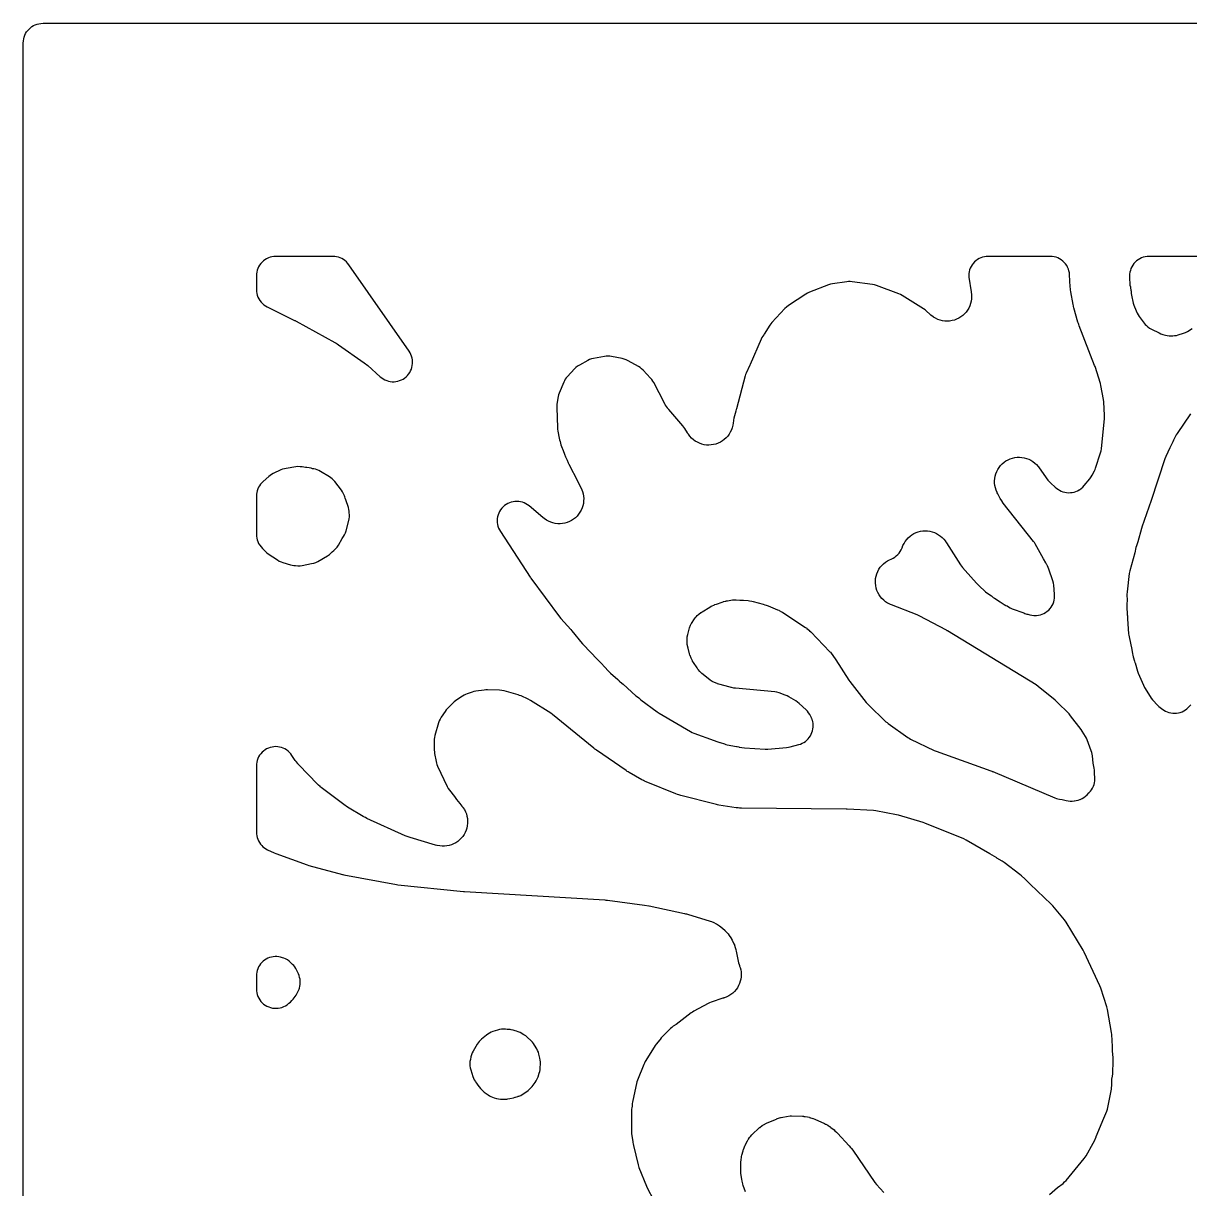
# Model space of a CAD drawing. Header units: millimetres. Extents: x 0 to 300, y 0 to 300.
# Drawn here: x -0.1 to 150, y 149.8 to 299.8 of the extents above; entities that cross this region are included whole.
import ezdxf

# ---------------------------------------------------------------- set-up
doc = ezdxf.new("R2010")
doc.units = ezdxf.units.MM
doc.layers.add('CUT', color=7, linetype='CONTINUOUS')

msp = doc.modelspace()

# ---------------------------------------------------------------- linework, layer by layer
at = {"layer": 'CUT'}
for points in [[(-0.15, 2.4114), (-0.15, 297.2861), (-0.135, 297.5922), (-0.099, 297.8346), (-0.0395, 298.0723), (0.0431, 298.303), (0.1479, 298.5245), (0.2738, 298.7347), (0.4198, 298.9315), (0.5844, 299.1131), (0.7659, 299.2776), (0.9627, 299.4236), (1.1729, 299.5496), (1.3944, 299.6544), (1.6252, 299.7369), (1.8629, 299.7965), (2.1053, 299.8324), (2.4114, 299.8475), (297.5886, 299.8475)], [(152.2189, 269.8475), (144.9435, 269.8475), (144.8446, 269.8475), (144.799, 269.8475), (144.7685, 269.8475), (144.7637, 269.8475), (144.5725, 269.838), (144.5272, 269.8358), (144.5266, 269.8357), (144.5163, 269.8352), (144.2714, 269.7985), (144.0313, 269.7378), (143.7984, 269.6536), (143.5749, 269.5467), (143.3632, 269.4183), (143.1651, 269.2696), (142.9828, 269.102), (142.8179, 268.9172), (142.6722, 268.7169), (142.5469, 268.5033), (142.4434, 268.2782), (142.3627, 268.0441), (142.3056, 267.8031), (142.2726, 267.5577), (142.264, 267.3101), (142.2651, 267.2347), (142.2605, 267.04), (142.2658, 266.8064), (142.2723, 266.751), (142.2752, 266.5616), (142.287, 266.3531), (142.3162, 266.1463), (142.3611, 265.949), (142.3766, 265.7813), (142.4176, 265.5052), (142.4577, 265.3542), (142.4578, 265.3492), (142.4729, 265.0917), (142.5146, 264.837), (142.7345, 263.8233), (142.8015, 263.5764), (142.8933, 263.3377), (143.239, 262.5601), (143.3563, 262.3293), (143.4969, 262.1119), (144.0008, 261.4143), (144.1289, 261.2516), (144.2701, 261.1), (144.4234, 260.9606), (144.6188, 260.7971), (144.8417, 260.6309), (145.0817, 260.4904), (146.0566, 259.9903), (146.2962, 259.8828), (146.5458, 259.8012), (146.8862, 259.7092), (147.1196, 259.658), (147.3568, 259.6293), (147.5957, 259.6234), (147.8147, 259.6285), (148.0563, 259.6458), (148.2952, 259.6864), (148.5291, 259.75), (149.2063, 259.9699), (149.4652, 260.0702), (149.7114, 260.1986), (150.3335, 260.5682)], [(150.1218, 249.5647), (148.3751, 247.0515), (148.2742, 246.8941), (148.1853, 246.7295), (147.9652, 246.2827), (147.9131, 246.1842), (147.8181, 245.984), (147.5271, 245.3934), (147.4447, 245.1976), (146.9214, 244.0954), (146.803, 243.7984), (145.058, 238.4491), (143.8433, 235.0068), (143.8321, 234.9743), (143.8301, 234.9684), (143.7877, 234.8296), (143.3175, 233.1134), (143.1457, 232.5869), (143.088, 232.3804), (142.9221, 231.6704), (142.2986, 229.3949), (142.2565, 229.2155), (142.2277, 229.0335), (141.9413, 226.6571), (141.9237, 226.3097), (141.9379, 225.5738), (141.9035, 225.1346), (141.9018, 224.7678), (141.9736, 223.7241), (141.9768, 223.5611), (142.0002, 223.2646), (142.0102, 223.1928), (142.143, 221.2617), (142.1628, 221.0762), (142.1963, 220.8928), (142.5575, 219.2613), (142.6345, 218.7084), (142.6694, 218.5141), (142.7195, 218.3231), (142.9015, 217.7271), (142.9367, 217.5966), (142.9632, 217.525), (143.2878, 216.4617), (143.381, 216.2069), (144.0409, 214.6672), (144.1959, 214.3642), (144.9049, 213.1846), (145.045, 212.976), (145.2053, 212.7825), (145.8798, 212.0471), (146.0264, 211.9), (146.1847, 211.7657), (146.3536, 211.6449), (146.6625, 211.4428), (146.8747, 211.3185), (147.098, 211.2156), (147.3304, 211.1351), (147.5696, 211.0779), (147.8132, 211.0444), (148.059, 211.0351), (148.3044, 211.0499), (148.5472, 211.0888), (148.7851, 211.1513), (149.0156, 211.2369), (149.2366, 211.3448), (149.446, 211.4738), (149.6416, 211.6228), (149.8217, 211.7903), (150.1535, 212.1308)], [(131.9427, 149.119), (132.9898, 149.9814), (133.6933, 150.5302), (133.8986, 150.7092), (134.0832, 150.9094), (136.4251, 153.7447), (136.5503, 153.9098), (136.6614, 154.0847), (137.5917, 155.6925), (137.7388, 155.9908), (137.9525, 156.5086), (137.9764, 156.5571), (138.9426, 158.9065), (138.945, 158.9136), (139.3232, 159.83), (139.4073, 160.0671), (139.4672, 160.3115), (139.9223, 162.6774), (139.9531, 162.8841), (139.9666, 163.0927), (139.9859, 163.9414), (140.0532, 164.3332), (140.0868, 164.6468), (140.1619, 166.366), (140.1512, 166.7307), (140.0679, 167.542), (140.0769, 167.9407), (140.0718, 168.168), (139.9677, 169.69), (139.9361, 169.9504), (139.4207, 172.8959), (139.3346, 173.2411), (138.5418, 175.6687), (138.4355, 175.9397), (136.427, 180.2944), (136.2936, 180.545), (134.1124, 184.1363), (133.9017, 184.4325), (132.3842, 186.2661), (132.1791, 186.4857), (129.4843, 189.043), (129.0011, 189.5218), (128.7676, 189.7231), (128.3381, 190.1307), (128.1307, 190.3071), (126.1186, 191.8375), (125.8689, 192.0047), (125.1906, 192.4021), (125.1706, 192.4171), (124.882, 192.6036), (124.2675, 192.943), (121.236, 194.7192), (120.9122, 194.8787), (115.9223, 196.9037), (115.6911, 196.9846), (112.5098, 197.9252), (112.254, 197.9864), (109.6159, 198.4726), (109.3092, 198.5097), (105.9092, 198.7091), (105.8854, 198.7104), (105.8811, 198.7106), (105.7806, 198.7135), (92.324, 198.8325), (92.0574, 198.8443), (91.8768, 198.8588), (91.6117, 198.8896), (89.3873, 199.2286), (89.2038, 199.2613), (89.0796, 199.2865), (88.8979, 199.3283), (84.4929, 200.4563), (84.2451, 200.5289), (84.0787, 200.584), (83.8366, 200.6735), (80.0365, 202.2286), (79.8293, 202.3208), (79.6906, 202.3876), (79.4894, 202.4921), (77.8496, 203.4081), (77.6986, 203.4971), (77.5975, 203.56), (77.4508, 203.656), (73.6283, 206.2874), (73.504, 206.3767), (73.4209, 206.4391), (73.3003, 206.5335), (67.9904, 210.8675), (67.7439, 211.0449), (65.1444, 212.6855), (64.8609, 212.8398), (63.9336, 213.2694), (63.7429, 213.3483), (63.5463, 213.4113), (61.7355, 213.9098), (61.4448, 213.9715), (61.1487, 213.9982), (59.591, 214.0461), (59.3848, 214.0439), (59.1796, 214.0248), (58.1034, 213.8794), (57.8573, 213.8335), (57.6171, 213.7633), (56.9758, 213.5404), (56.7768, 213.4615), (56.5852, 213.3658), (56.4026, 213.2541), (55.6669, 212.7599), (55.4949, 212.6334), (55.3344, 212.4926), (54.4853, 211.6817), (54.3052, 211.4906), (54.1461, 211.2817), (53.6305, 210.5251), (53.4919, 210.2964), (53.3786, 210.0542), (53.2917, 209.8013), (52.8287, 208.1736), (52.7733, 207.9352), (52.7415, 207.6925), (52.7336, 207.4478), (52.7529, 206.2892), (52.7648, 206.0838), (52.7936, 205.8801), (52.9838, 204.8425), (53.0319, 204.6321), (53.0979, 204.4267), (53.1814, 204.2276), (54.4075, 201.6259), (54.5421, 201.3776), (54.7039, 201.1461), (55.3367, 200.3416), (55.437, 200.1882), (55.6225, 199.9396), (56.0438, 199.4426), (56.322, 199.0889), (56.4311, 198.9431), (56.4499, 198.9166), (56.6304, 198.6347), (56.7693, 198.3628), (56.8811, 198.0787), (56.9649, 197.785), (57.0198, 197.4847), (57.0454, 197.1804), (57.0413, 196.8751), (57.0076, 196.5716), (56.9446, 196.2729), (56.853, 195.9816), (56.7336, 195.7006), (56.5874, 195.4325), (56.416, 195.1798), (56.2208, 194.945), (56.0038, 194.7302), (55.7671, 194.5374), (55.5127, 194.3685), (55.2431, 194.2251), (54.9609, 194.1085), (54.6688, 194.0198), (54.3694, 193.9599), (54.0656, 193.9293), (53.7602, 193.9283), (53.4562, 193.9569), (53.1276, 194.0204), (53.096, 194.0281), (52.9202, 194.0756), (49.6546, 195.0431), (49.4105, 195.1247), (49.2468, 195.1857), (49.0089, 195.2838), (44.0846, 197.5147), (43.8999, 197.6045), (43.7761, 197.669), (43.5966, 197.7688), (41.5708, 198.9694), (41.3914, 199.0826), (41.2718, 199.163), (41.0991, 199.2862), (38.193, 201.4869), (38.0767, 201.5786), (38.0562, 201.5954), (37.835, 201.7923), (37.8159, 201.8107), (37.7113, 201.9155), (35.3187, 204.4093), (35.2052, 204.533), (35.1855, 204.5556), (34.9757, 204.8175), (34.958, 204.8418), (34.8622, 204.9795), (34.4334, 205.626), (34.2877, 205.8238), (34.1233, 206.0063), (33.9418, 206.1719), (33.7449, 206.3188), (33.5346, 206.4457), (33.3128, 206.5513), (33.0817, 206.6347), (32.8435, 206.6949), (32.6006, 206.7315), (32.3552, 206.7441), (32.1099, 206.7326), (31.8668, 206.697), (31.6284, 206.6377), (31.3969, 206.5553), (31.1747, 206.4506), (30.9638, 206.3246), (30.7663, 206.1785), (30.5841, 206.0138), (30.4189, 205.8319), (30.2724, 205.6347), (30.146, 205.4241), (30.0408, 205.2021), (29.9579, 204.9708), (29.8982, 204.7325), (29.8621, 204.4895), (29.85, 204.2441), (29.85, 195.7394), (29.8612, 195.5031), (29.8947, 195.2689), (29.9501, 195.039), (30.0271, 194.8153), (30.1248, 194.5999), (30.2425, 194.3946), (30.379, 194.2015), (30.5332, 194.0221), (30.7037, 193.858), (30.8888, 193.7108), (31.0871, 193.5818), (31.2967, 193.4721), (32.1537, 193.074), (32.3513, 192.9923), (36.3877, 191.5219), (36.5924, 191.4571), (40.9255, 190.2883), (40.9619, 190.2788), (40.9684, 190.2771), (41.1232, 190.2431), (47.8729, 188.9798), (48.0798, 188.9499), (56.5078, 188.0925), (56.5679, 188.0871), (56.5813, 188.0861), (56.6258, 188.083), (74.6939, 187.0078), (74.8271, 186.9975), (74.9174, 186.9889), (75.0501, 186.9738), (79.8037, 186.3491), (80.3795, 186.2588), (80.4099, 186.2529), (84.9472, 185.2786), (85.1011, 185.2422), (85.2051, 185.2152), (85.3573, 185.1723), (88.2589, 184.2879), (88.426, 184.2326), (88.4557, 184.222), (88.755, 184.099), (89.0415, 183.9486), (89.0686, 183.9326), (89.2183, 183.84), (89.4869, 183.665), (89.6347, 183.5635), (89.6607, 183.5448), (89.9183, 183.3393), (90.1551, 183.1102), (90.1771, 183.0868), (90.2967, 182.9533), (90.5674, 182.636), (90.6683, 182.5124), (90.6859, 182.4899), (90.8567, 182.2513), (91.0065, 181.9991), (91.02, 181.974), (91.0926, 181.8319), (91.3169, 181.3687), (91.3854, 181.219), (91.3971, 181.192), (91.5046, 180.9091), (91.5868, 180.6178), (91.5936, 180.5892), (91.6278, 180.4281), (91.8743, 179.1294), (91.9261, 178.9107), (91.9973, 178.6976), (92.0473, 178.5678), (92.0661, 178.5062), (92.1291, 178.331), (92.2036, 178.0381), (92.2496, 177.7394), (92.2668, 177.4377), (92.2549, 177.1356), (92.2141, 176.8362), (92.1448, 176.542), (92.0475, 176.2559), (91.9232, 175.9804), (91.773, 175.7181), (91.5984, 175.4714), (91.4008, 175.2426), (91.1823, 175.0339), (90.9447, 174.8471), (90.6902, 174.684), (90.4213, 174.546), (90.1134, 174.4238), (90.0435, 174.3999), (89.9759, 174.3775), (89.931, 174.3631), (89.8926, 174.3504), (88.3953, 173.8426), (88.2044, 173.769), (88.0201, 173.68), (86.1587, 172.6855), (85.9882, 172.5855), (85.8261, 172.4723), (83.8748, 170.9922), (83.5141, 170.7454), (83.328, 170.6049), (83.1558, 170.4477), (83.1527, 170.4445), (83.1214, 170.4208), (82.9305, 170.2604), (82.7566, 170.0818), (82.4957, 169.7858), (82.1486, 169.4377), (81.9757, 169.2455), (81.8236, 169.0364), (81.7905, 168.9856), (81.3082, 168.4383), (81.1687, 168.265), (81.0452, 168.0801), (79.9056, 166.1977), (79.8079, 166.0206), (79.7249, 165.8362), (78.9036, 163.7951), (78.8331, 163.5961), (78.7797, 163.3919), (78.3018, 161.1897), (78.2673, 160.9925), (78.2486, 160.7932), (78.2272, 160.3939), (78.2048, 160.2937), (78.16, 160.0251), (78.1447, 159.7532), (78.1431, 158.822), (78.1243, 158.4725), (78.13, 158.1246), (78.1416, 157.9896), (78.1401, 157.1258), (78.1498, 156.9004), (78.1799, 156.6768), (78.3223, 155.8886), (78.3308, 155.7896), (78.3546, 155.5991), (78.393, 155.4109), (79.0021, 152.9164), (79.1078, 152.5853), (80.0732, 150.1587), (80.1995, 149.8892), (80.9447, 148.5179)], [(92.8247, 149.4413), (92.5391, 150.2651), (92.4835, 150.4388), (92.4743, 150.4701), (92.3889, 150.8246), (92.3828, 150.8566), (92.3531, 151.0366), (92.2386, 151.8537), (92.2189, 152.0224), (92.216, 152.0527), (92.1995, 152.392), (92.1994, 152.4224), (92.2027, 152.5922), (92.2324, 153.2973), (92.2466, 153.5018), (92.2501, 153.5382), (92.3119, 153.9433), (92.3194, 153.9791), (92.3668, 154.1786), (92.5106, 154.7175), (92.5739, 154.9295), (92.5863, 154.9669), (92.7498, 155.3776), (92.7665, 155.4133), (92.8661, 155.6108), (93.0758, 155.9976), (93.1759, 156.1711), (93.1946, 156.2015), (93.3522, 156.4302), (93.4632, 156.5739), (93.6433, 156.7834), (93.668, 156.8092), (93.8103, 156.9501), (94.4684, 157.5676), (94.6283, 157.7093), (94.6575, 157.7337), (94.9724, 157.968), (95.3118, 158.1649), (95.3458, 158.1821), (95.5391, 158.2732), (96.6644, 158.7646), (96.8778, 158.8501), (96.9162, 158.8642), (97.3567, 158.9952), (97.3966, 159.0044), (97.6221, 159.0494), (98.59, 159.212), (98.7515, 159.2114), (100.1594, 159.1678), (100.305, 159.1605), (100.331, 159.1586), (100.4858, 159.1418), (100.8208, 159.0789), (101.0378, 159.0316), (101.0762, 159.022), (101.4998, 158.8892), (101.5368, 158.8751), (101.742, 158.7901), (102.9875, 158.2304), (103.1305, 158.1625), (103.1558, 158.1498), (103.4102, 158.0086), (103.6518, 157.8464), (103.6746, 157.8297), (103.8002, 157.7333), (104.2128, 157.4027), (104.3195, 157.3139), (104.3383, 157.2976), (104.5416, 157.1084), (104.5592, 157.0908), (104.6554, 156.9906), (106.1768, 155.3479), (106.3513, 155.1455), (106.4648, 155.0039), (106.6244, 154.7896), (109.4828, 150.6511), (109.6851, 150.3957), (110.6314, 149.3485)]]:
    msp.add_lwpolyline(points, dxfattribs=at)
for points in [[(31.3933, 269.6572), (31.1715, 269.5523), (30.9611, 269.4261), (30.764, 269.28), (30.5822, 269.1152), (30.4175, 268.9334), (30.2713, 268.7364), (30.1452, 268.5259), (30.0403, 268.3042), (29.9576, 268.0732), (29.898, 267.8352), (29.862, 267.5925), (29.85, 267.3475), (29.85, 265.5916), (29.8628, 265.3391), (29.901, 265.0891), (29.9643, 264.8443), (30.052, 264.6072), (30.1632, 264.3801), (30.2967, 264.1654), (30.4513, 263.9653), (30.6253, 263.7818), (30.8169, 263.6168), (31.0242, 263.4721), (31.2451, 263.349), (34.758, 261.6182), (34.8316, 261.5809), (34.8814, 261.555), (34.9542, 261.5161), (39.9503, 258.775), (40.1282, 258.6708), (40.2471, 258.5968), (40.4191, 258.4831), (43.7179, 256.1686), (43.8957, 256.0359), (44.0137, 255.9422), (44.1833, 255.7992), (45.796, 254.3555), (45.9842, 254.2028), (46.1864, 254.069), (46.4006, 253.9554), (46.6247, 253.8631), (46.8568, 253.7929), (47.0946, 253.7456), (47.3358, 253.7215), (47.5782, 253.7208), (47.8196, 253.7437), (48.0576, 253.7898), (48.29, 253.8588), (48.5146, 253.9499), (48.7294, 254.0624), (48.9322, 254.1952), (49.1213, 254.347), (49.2947, 254.5163), (49.451, 254.7017), (49.5885, 254.9013), (49.706, 255.1134), (49.8025, 255.3358), (49.877, 255.5665), (49.9288, 255.8033), (49.9574, 256.0441), (49.9625, 256.2864), (49.9441, 256.5282), (49.9024, 256.767), (49.8378, 257.0007), (49.7509, 257.227), (49.6424, 257.4438), (49.5135, 257.6491), (41.7456, 268.7783), (41.5987, 268.9685), (41.4343, 269.1437), (41.2539, 269.3023), (41.059, 269.4429), (40.8516, 269.5641), (40.6334, 269.6649), (40.4066, 269.7442), (40.1733, 269.8014), (39.9355, 269.8359), (39.6955, 269.8475), (32.35, 269.8475), (32.105, 269.8354), (31.8623, 269.7994), (31.6243, 269.7398)], [(64.1101, 238.1991), (63.8727, 238.2618), (63.6303, 238.3009), (63.3853, 238.316), (63.1399, 238.307), (62.8966, 238.274), (62.6578, 238.2173), (62.4256, 238.1375), (62.2024, 238.0352), (61.9903, 237.9116), (61.7913, 237.7677), (61.6074, 237.605), (61.4404, 237.4251), (61.2918, 237.2297), (61.1631, 237.0206), (61.0555, 236.7999), (60.9701, 236.5697), (60.9077, 236.3322), (60.8689, 236.0898), (60.854, 235.8448), (60.8633, 235.5994), (60.8966, 235.3562), (60.9536, 235.1173), (61.0337, 234.8853), (61.1362, 234.6622), (61.2601, 234.4502), (65.1098, 228.5492), (65.1256, 228.5253), (65.1285, 228.521), (65.198, 228.4223), (68.8909, 223.4397), (69.0406, 223.2566), (70.3423, 221.8091), (70.4485, 221.6678), (71.8115, 220.0273), (71.8322, 220.0028), (71.8359, 219.9985), (71.9259, 219.8985), (73.7718, 217.9562), (73.8132, 217.9071), (73.9762, 217.7315), (74.1062, 217.6043), (74.4324, 217.2611), (74.5086, 217.1763), (74.6002, 217.0845), (75.2855, 216.3635), (75.4382, 216.2159), (76.3741, 215.3852), (76.5442, 215.2188), (76.5709, 215.1931), (76.5758, 215.1884), (76.6921, 215.0846), (77.0613, 214.7754), (78.7179, 213.3051), (78.9102, 213.1507), (79.0727, 213.0329), (79.185, 212.9314), (79.3614, 212.7861), (81.4553, 211.2156), (81.6879, 211.0607), (85.7342, 208.6809), (85.9462, 208.5695), (86.1678, 208.4789), (88.7844, 207.5533), (89.1502, 207.4046), (89.4989, 207.2919), (89.5775, 207.2727), (90.1004, 207.0877), (90.2845, 207.0305), (90.4725, 206.9876), (91.6644, 206.7636), (91.7268, 206.7484), (91.965, 206.7024), (92.0153, 206.6976), (92.3632, 206.6322), (92.6747, 206.5938), (95.3469, 206.4329), (95.705, 206.437), (98.1167, 206.6383), (98.3358, 206.6663), (98.5516, 206.7137), (99.6737, 207.0122), (99.902, 207.0848), (100.1222, 207.1789), (100.3324, 207.2937), (100.5306, 207.428), (100.7151, 207.5806), (100.8842, 207.7503), (101.0362, 207.9353), (101.1699, 208.134), (101.2839, 208.3446), (101.3772, 208.5651), (101.449, 208.7936), (101.4987, 209.0279), (101.5256, 209.2658), (101.5297, 209.5053), (101.5109, 209.744), (101.4693, 209.9799), (101.4432, 210.0739), (101.4381, 210.0977), (101.428, 210.129), (101.4053, 210.2106), (101.3815, 210.2727), (101.362, 210.3332), (101.3319, 210.4022), (101.3196, 210.4342), (101.3058, 210.4618), (101.2629, 210.5601), (101.142, 210.776), (101.138, 210.7823), (101.0811, 210.884), (100.9478, 211.0965), (100.7939, 211.2947), (100.6208, 211.4764), (99.7484, 212.3049), (99.5341, 212.4866), (99.3009, 212.6431), (98.4002, 213.1766), (98.1722, 213.2962), (97.9331, 213.3918), (97.152, 213.6582), (96.8718, 213.7359), (96.5845, 213.7805), (91.5175, 214.268), (91.3598, 214.2866), (91.3316, 214.2905), (91.0194, 214.3475), (90.9917, 214.3538), (90.8376, 214.3921), (89.3869, 214.7863), (89.2017, 214.8417), (89.1689, 214.8525), (88.8375, 214.9804), (88.5488, 215.1276), (88.2506, 215.3207), (88.2226, 215.3409), (88.069, 215.4582), (87.3649, 216.0249), (87.2184, 216.1492), (87.1928, 216.1721), (86.9418, 216.4205), (86.7175, 216.6933), (86.6971, 216.7209), (86.5869, 216.8783), (86.1116, 217.5949), (86.0049, 217.7656), (85.9867, 217.7966), (85.8165, 218.1249), (85.6825, 218.4697), (85.6713, 218.5038), (85.6137, 218.6966), (85.4239, 219.4002), (85.3845, 219.5603), (85.3781, 219.5891), (85.3252, 219.8875), (85.2987, 220.1894), (85.2974, 220.2189), (85.2941, 220.3714), (85.2975, 220.525), (85.2989, 220.5546), (85.3259, 220.8584), (85.3797, 221.1586), (85.3863, 221.1876), (85.4263, 221.3486), (85.5645, 221.856), (85.6156, 222.0274), (85.6254, 222.0578), (85.7416, 222.3654), (85.8385, 222.5624), (85.8684, 222.6089), (86.2706, 223.1973), (86.3956, 223.3695), (86.4188, 223.3995), (86.4553, 223.4418), (86.6096, 223.6107), (86.8257, 223.807), (87.0815, 223.9994), (87.1073, 224.0169), (87.2534, 224.1116), (88.2268, 224.7109), (88.4112, 224.8173), (88.4446, 224.8354), (88.8299, 225.016), (88.8651, 225.0301), (89.0649, 225.1037), (89.8084, 225.354), (89.9639, 225.4026), (89.9919, 225.4107), (90.3085, 225.4875), (90.3371, 225.4931), (90.4976, 225.5211), (91.164, 225.6224), (91.3201, 225.6428), (91.3482, 225.6459), (91.4958, 225.6558), (91.6163, 225.6477), (92.1027, 225.6007), (92.3441, 225.5891), (92.5663, 225.5999), (93.1688, 225.5388), (93.3147, 225.5211), (93.3408, 225.5174), (93.6299, 225.465), (93.6556, 225.4593), (93.7984, 225.4246), (95.0853, 225.0852), (95.3242, 225.0136), (95.4847, 224.9597), (95.7182, 224.8724), (96.9383, 224.3696), (97.1035, 224.2969), (97.1327, 224.2832), (97.4514, 224.1143), (97.4791, 224.0979), (97.6321, 224.0021), (100.5245, 222.0931), (100.6946, 221.9739), (100.7244, 221.9519), (101.0435, 221.6862), (101.0706, 221.661), (101.2187, 221.5153), (103.6768, 218.9589), (103.7444, 218.8852), (104.4292, 217.9339), (106.1353, 215.2997), (106.259, 215.1255), (108.3509, 212.4314), (108.4701, 212.2891), (108.5996, 212.156), (110.9022, 209.9587), (111.0402, 209.8364), (111.1869, 209.7246), (113.7215, 207.9363), (113.8954, 207.8241), (114.0779, 207.7267), (117.1055, 206.2683), (117.3446, 206.1681), (124.4142, 203.6263), (124.511, 203.59), (124.5764, 203.5644), (124.6721, 203.5255), (132.6287, 200.1591), (132.8348, 200.0824), (133.0468, 200.0241), (133.2632, 199.9847), (133.584, 199.9407), (134.0981, 199.8126), (134.3545, 199.7628), (134.6146, 199.74), (134.8757, 199.7445), (135.135, 199.7762), (135.1586, 199.7817), (135.3911, 199.8091), (135.6389, 199.8643), (135.8797, 199.9444), (135.9134, 199.9575), (136.154, 200.0662), (136.3817, 200.1997), (136.5941, 200.3564), (136.7888, 200.5347), (137.0284, 200.7785), (137.0428, 200.7922), (137.0496, 200.8001), (137.0722, 200.8231), (137.2352, 201.006), (137.3794, 201.204), (137.5036, 201.4152), (137.6065, 201.6375), (137.6872, 201.8688), (137.7448, 202.1069), (137.7788, 202.3495), (137.789, 202.5943), (137.7751, 202.8389), (137.7424, 203.1473), (137.7468, 203.4884), (137.7378, 203.7356), (137.7044, 203.9806), (137.5883, 204.6012), (137.4845, 205.5796), (137.4525, 205.7934), (137.402, 206.0037), (137.3336, 206.2088), (136.7888, 207.6339), (136.7004, 207.8377), (136.5942, 208.0328), (136.1792, 208.7204), (136.0246, 208.9475), (134.674, 210.7135), (134.4716, 210.9468), (132.9188, 212.5275), (132.7025, 212.7234), (130.49, 214.5034), (130.2253, 214.6895), (118.8296, 221.6449), (118.8041, 221.6603), (118.7995, 221.663), (118.6903, 221.7243), (115.1701, 223.584), (114.9127, 223.7018), (111.6263, 224.9868), (111.4547, 225.0588), (111.4243, 225.0725), (111.1196, 225.228), (110.857, 225.3968), (110.6125, 225.5908), (110.3884, 225.8081), (110.1869, 226.0465), (110.0101, 226.3037), (109.8596, 226.5772), (109.737, 226.8643), (109.6435, 227.162), (109.5799, 227.4676), (109.547, 227.778), (109.545, 228.0902), (109.5739, 228.401), (109.6335, 228.7073), (109.7232, 229.0063), (109.8421, 229.2949), (109.989, 229.5703), (110.1625, 229.8298), (110.3608, 230.0708), (110.5821, 230.291), (110.8241, 230.4881), (111.0845, 230.6603), (111.3606, 230.8058), (111.5774, 230.8938), (111.8104, 231.0026), (112.031, 231.1349), (112.2368, 231.289), (112.4257, 231.4635), (112.5956, 231.6565), (112.7449, 231.8659), (112.8718, 232.0895), (112.9751, 232.325), (113.093, 232.6363), (113.2267, 232.9076), (113.386, 233.1648), (113.5692, 233.4055), (113.7747, 233.6275), (114.0005, 233.8288), (114.2446, 234.0074), (114.5048, 234.1617), (114.7786, 234.2903), (115.0635, 234.392), (115.3568, 234.4658), (115.6559, 234.5112), (115.9579, 234.5276), (116.2602, 234.5149), (116.5598, 234.4732), (116.854, 234.403), (117.1401, 234.3048), (117.4155, 234.1795), (117.6775, 234.0284), (117.9238, 233.8528), (118.1521, 233.6544), (118.3603, 233.4349), (118.5643, 233.1736), (118.5829, 233.1473), (118.6834, 232.9974), (120.504, 230.1358), (120.6242, 229.9633), (120.7586, 229.8014), (122.1806, 228.2283), (122.5934, 227.7378), (122.8385, 227.4852), (123.7282, 226.6887), (124.0032, 226.4751), (124.4843, 226.1524), (124.5714, 226.0774), (124.724, 225.9559), (124.8856, 225.8466), (125.615, 225.3941), (126.132, 225.0474), (126.3472, 224.9182), (126.4918, 224.8501), (126.6863, 224.7295), (126.9124, 224.6049), (127.1502, 224.5043), (128.6353, 223.9644), (128.7852, 223.9028), (129.0364, 223.8149), (129.065, 223.8082), (129.1495, 223.7775), (129.4055, 223.6997), (129.6684, 223.6497), (129.9351, 223.628), (130.0443, 223.625), (130.293, 223.6306), (130.5398, 223.6608), (130.7824, 223.7154), (131.0184, 223.7939), (131.2454, 223.8954), (131.4612, 224.0189), (131.6637, 224.1633), (131.8509, 224.3271), (132.0208, 224.5086), (132.1718, 224.7062), (132.3025, 224.9177), (132.4115, 225.1412), (132.4978, 225.3745), (132.5605, 225.6151), (132.5989, 225.8608), (132.6128, 226.1091), (132.6019, 226.3576), (132.4918, 227.5314), (132.4504, 227.8067), (132.3786, 228.0757), (131.8884, 229.5732), (131.8031, 229.7969), (131.6968, 230.0114), (131.6483, 230.0985), (131.629, 230.1505), (131.4884, 230.4219), (131.1982, 230.9069), (130.1262, 232.8325), (130.0214, 233.0041), (129.9031, 233.1668), (126.0076, 238.0949), (125.9105, 238.2233), (125.8936, 238.2466), (125.7164, 238.5153), (125.7016, 238.54), (125.6218, 238.6798), (125.3005, 239.2719), (125.2175, 239.4341), (125.2034, 239.4635), (125.0729, 239.7721), (124.9818, 240.0638), (124.9194, 240.3631), (124.8864, 240.6669), (124.883, 240.9726), (124.9094, 241.2771), (124.9651, 241.5777), (125.0498, 241.8714), (125.1626, 242.1554), (125.3024, 242.4272), (125.468, 242.6842), (125.6577, 242.9238), (125.8698, 243.144), (126.1022, 243.3424), (126.3529, 243.5174), (126.6193, 243.6672), (126.899, 243.7905), (127.1894, 243.886), (127.4876, 243.9528), (127.791, 243.9904), (128.0965, 243.9984), (128.4014, 243.9767), (128.7027, 243.9255), (128.9977, 243.8452), (129.2835, 243.7367), (129.5573, 243.601), (129.8167, 243.4394), (130.0592, 243.2533), (130.2825, 243.0445), (130.5039, 242.793), (130.5242, 242.7676), (130.6343, 242.6223), (131.7606, 241.0598), (131.9229, 240.8576), (132.1053, 240.6734), (132.6699, 240.1591), (132.8869, 239.9826), (133.1222, 239.8315), (133.2524, 239.7579), (133.4673, 239.6495), (133.6917, 239.5624), (133.9234, 239.4973), (134.1603, 239.4547), (134.4002, 239.4351), (134.6408, 239.4386), (134.88, 239.4653), (135.1156, 239.5149), (135.3452, 239.5869), (135.5669, 239.6806), (135.7785, 239.7953), (135.8016, 239.8092), (136.0329, 239.9677), (136.2451, 240.1511), (136.4353, 240.3571), (137.1547, 241.2295), (137.3189, 241.4526), (137.4573, 241.6926), (137.741, 242.2539), (137.8208, 242.4281), (137.887, 242.608), (138.5254, 244.5703), (138.5943, 244.8282), (138.6353, 245.0919), (139.0301, 248.9922), (139.0422, 249.1887), (139.0388, 249.3856), (138.9398, 251.1317), (138.9014, 251.4484), (138.5718, 253.2159), (138.5001, 253.5042), (137.8268, 255.6561), (137.8166, 255.6878), (137.8147, 255.6935), (137.7673, 255.8255), (135.7719, 260.9292), (135.7102, 261.0988), (135.6711, 261.2152), (135.6176, 261.3878), (135.0986, 263.2174), (135.0547, 263.3873), (135.0276, 263.5033), (134.9916, 263.675), (134.6955, 265.277), (134.6584, 265.5228), (134.6388, 265.6903), (134.6181, 265.938), (134.5409, 267.473), (134.5154, 267.725), (134.4645, 267.9732), (134.3888, 268.2149), (134.2889, 268.4477), (134.1661, 268.6692), (134.0214, 268.8772), (133.8565, 269.0695), (133.6729, 269.244), (133.4726, 269.3991), (133.2576, 269.5331), (133.0302, 269.6447), (132.7927, 269.7327), (132.5475, 269.7963), (132.2971, 269.8346), (132.0441, 269.8475), (131.8711, 269.8475), (124.2389, 269.8475), (124.0579, 269.8475), (123.8156, 269.8357), (123.5756, 269.8005), (123.3401, 269.7422), (123.1114, 269.6613), (122.8916, 269.5587), (122.6827, 269.4352), (122.4869, 269.2921), (122.3058, 269.1307), (122.1412, 268.9525), (121.9946, 268.7591), (121.8675, 268.5525), (121.761, 268.3345), (121.6762, 268.1073), (121.6138, 267.8729), (121.5743, 267.6335), (121.5583, 267.3914), (121.5658, 267.1489), (121.5968, 266.9083), (121.838, 265.5564), (121.8698, 265.3426), (121.8873, 265.1965), (121.9068, 264.9807), (121.9092, 264.9415), (121.9159, 264.7569), (121.9163, 264.7239), (121.9036, 264.3846), (121.8616, 264.0777), (121.7897, 263.7765), (121.6884, 263.4838), (121.5588, 263.2024), (121.4022, 262.9352), (121.2201, 262.6846), (121.0142, 262.4532), (120.7865, 262.2432), (120.5393, 262.0566), (120.2749, 261.8952), (119.996, 261.7607), (119.7051, 261.6542), (119.4052, 261.5768), (119.0991, 261.5293), (118.7898, 261.5122), (118.4804, 261.5256), (118.1737, 261.5693), (117.8729, 261.643), (117.5808, 261.746), (117.3002, 261.8771), (117.0339, 262.0353), (116.7604, 262.2365), (116.7348, 262.2574), (116.5945, 262.3775), (116.0938, 262.8283), (115.9295, 262.964), (115.7543, 263.0851), (113.0076, 264.8165), (112.781, 264.9434), (112.5425, 265.0461), (109.6999, 266.0985), (109.4361, 266.1799), (109.165, 266.2317), (106.5369, 266.585), (106.3091, 266.6051), (106.0804, 266.6043), (105.8527, 266.5826), (104.0401, 266.3254), (103.7585, 266.2688), (103.4853, 266.1803), (101.0541, 265.2351), (100.812, 265.1258), (100.5828, 264.9914), (98.3384, 263.5099), (98.1006, 263.3318), (97.8856, 263.1267), (96.2288, 261.3465), (96.0806, 261.1719), (95.9491, 260.9845), (95.2232, 259.8425), (95.1612, 259.7646), (95.0336, 259.589), (94.9217, 259.4031), (94.8264, 259.2081), (93.3993, 255.9372), (93.3722, 255.8637), (92.9106, 254.8155), (92.8401, 254.6371), (92.7834, 254.4538), (91.6569, 250.2418), (91.6249, 250.1361), (91.5773, 249.9548), (91.5712, 249.9215), (91.3365, 249.0439), (91.2776, 248.7577), (91.2167, 248.3388), (91.1858, 248.1577), (91.1795, 248.1255), (91.0985, 247.7977), (90.9956, 247.5074), (90.8649, 247.2285), (90.7075, 246.9637), (90.5249, 246.7156), (90.319, 246.4865), (90.0916, 246.2787), (89.845, 246.0941), (89.5815, 245.9346), (89.3036, 245.8016), (89.0141, 245.6964), (88.7157, 245.62), (88.4112, 245.5732), (88.1036, 245.5564), (87.7959, 245.5698), (87.4909, 245.6132), (87.1917, 245.6863), (86.901, 245.7883), (86.6217, 245.9182), (86.3565, 246.0748), (86.1078, 246.2566), (85.8782, 246.4619), (85.6697, 246.6887), (85.4666, 246.9584), (85.4482, 246.9856), (85.3487, 247.14), (85.0038, 247.7059), (84.8846, 247.8839), (84.7506, 248.051), (82.9352, 250.1258), (82.7896, 250.3028), (82.7647, 250.3351), (82.5073, 250.714), (82.4865, 250.7491), (82.3757, 250.9497), (81.0147, 253.6008), (80.8972, 253.8052), (80.7611, 253.9977), (80.6074, 254.1764), (79.6279, 255.2127), (79.4431, 255.3892), (79.2413, 255.5459), (79.0245, 255.6811), (77.7011, 256.4158), (77.4632, 256.5318), (77.2144, 256.6221), (76.9574, 256.6855), (75.5583, 256.9531), (75.3335, 256.9856), (75.1067, 256.9975), (74.8797, 256.9889), (74.6545, 256.9596), (73.2724, 256.716), (73.0101, 256.655), (72.7558, 256.5661), (72.5126, 256.4504), (71.4407, 255.8678), (71.2097, 255.7254), (70.9954, 255.5588), (70.8004, 255.37), (69.8914, 254.3884), (69.7487, 254.22), (69.6214, 254.0396), (69.5105, 253.8487), (69.4169, 253.6488), (68.8298, 252.2355), (68.7559, 252.0334), (68.6996, 251.8257), (68.6614, 251.6139), (68.5488, 250.7874), (68.5294, 250.5805), (68.5272, 250.3726), (68.6058, 247.8281), (68.6235, 247.5986), (68.6622, 247.3718), (68.756, 246.9428), (68.761, 246.87), (68.7842, 246.661), (68.8248, 246.4548), (68.8827, 246.2527), (68.9529, 246.0415), (69.0079, 245.7894), (69.0629, 245.5813), (69.1355, 245.3787), (69.3384, 244.8813), (69.5053, 244.3791), (69.636, 244.0609), (69.8496, 243.6282), (69.9901, 243.2838), (70.0778, 243.0923), (71.2152, 240.8619), (71.7355, 239.8081), (71.8243, 239.5815), (71.9081, 239.2852), (71.9626, 238.9821), (71.9871, 238.6752), (71.9815, 238.3673), (71.9458, 238.0615), (71.8804, 237.7606), (71.7859, 237.4675), (71.6632, 237.1851), (71.5134, 236.9161), (71.3381, 236.663), (71.1388, 236.4283), (70.9175, 236.2141), (70.6764, 236.0227), (70.4176, 235.8557), (70.1438, 235.7148), (69.8576, 235.6014), (69.5616, 235.5166), (69.2587, 235.461), (68.9519, 235.4354), (68.644, 235.4399), (68.338, 235.4745), (68.0369, 235.5388), (67.7435, 235.6323), (67.4607, 235.7541), (67.1911, 235.9029), (66.913, 236.0941), (66.8869, 236.114), (66.7436, 236.2288), (64.965, 237.7279), (64.7697, 237.8767), (64.5608, 238.0056), (64.3402, 238.1134)], [(31.2032, 231.7108), (31.3744, 231.5832), (32.5671, 230.7711), (32.7882, 230.6367), (33.0221, 230.5259), (33.2663, 230.4398), (34.2641, 230.1452), (34.4648, 230.0949), (34.669, 230.0613), (34.8753, 230.0448), (35.196, 230.0324), (35.4746, 230.0371), (35.7511, 230.0729), (36.9613, 230.2986), (37.2385, 230.3669), (37.5062, 230.4664), (37.7608, 230.5958), (39.0046, 231.32), (39.2495, 231.4826), (39.4736, 231.6728), (39.6288, 231.821), (39.8217, 231.9955), (40.0334, 232.2098), (40.2328, 232.4378), (40.4032, 232.6882), (40.9156, 233.5489), (41.0772, 233.7977), (41.21, 234.0279), (41.3176, 234.2709), (41.3988, 234.524), (41.7464, 235.8455), (41.7972, 236.086), (41.8241, 236.3304), (41.8269, 236.5763), (41.8175, 236.822), (41.7974, 237.0577), (41.755, 237.2905), (41.6909, 237.5183), (41.3534, 238.5297), (41.2938, 238.7383), (41.227, 238.9086), (41.182, 239.0435), (41.0796, 239.3018), (40.9491, 239.5471), (40.7922, 239.7764), (39.9519, 240.8689), (39.7986, 241.0498), (39.6288, 241.2154), (39.4441, 241.3641), (39.2462, 241.4946), (38.0907, 242.1804), (37.8885, 242.2882), (37.6773, 242.377), (37.4588, 242.4462), (37.2349, 242.495), (37.0959, 242.5187), (36.9002, 242.5739), (36.6263, 242.6349), (36.3473, 242.6648), (36.1929, 242.6726), (35.7388, 242.75), (35.473, 242.7808), (35.2054, 242.783), (34.939, 242.7565), (33.6884, 242.5644), (33.4541, 242.5168), (33.2255, 242.4471), (33.0046, 242.3559), (32.0249, 241.8954), (31.8201, 241.7873), (31.6263, 241.6607), (31.445, 241.5168), (30.7066, 240.8727), (30.5356, 240.7086), (30.3809, 240.5291), (30.2439, 240.3357), (30.1258, 240.1302), (30.0277, 239.9145), (29.9505, 239.6904), (29.8948, 239.4601), (29.8612, 239.2255), (29.85, 238.9888), (29.85, 238.8921), (29.85, 238.8565), (29.85, 234.1846), (29.85, 234.087), (29.85, 234.0814), (29.8618, 233.8385), (29.8972, 233.5978), (29.9558, 233.3617), (30.0371, 233.1324), (30.1403, 232.9122), (30.2644, 232.7029), (30.2909, 232.6628), (30.4533, 232.444), (30.6385, 232.2443), (31.0434, 231.8526)], [(34.5066, 178.7219), (34.2651, 178.9575), (34.0643, 179.1335), (33.8459, 179.2871), (33.6123, 179.4165), (33.3663, 179.5203), (33.197, 179.5812), (32.9681, 179.6515), (32.7335, 179.6995), (32.4953, 179.7248), (32.2559, 179.7273), (32.0173, 179.7068), (31.7818, 179.6636), (31.5514, 179.5981), (31.3285, 179.5108), (31.1148, 179.4026), (30.9125, 179.2745), (30.7234, 179.1276), (30.5493, 178.9632), (30.3916, 178.783), (30.2519, 178.5885), (30.1315, 178.3815), (30.0314, 178.164), (29.9526, 177.9379), (29.8958, 177.7053), (29.8615, 177.4683), (29.85, 177.2291), (29.85, 177.0869), (29.85, 176.9961), (29.85, 175.6051), (29.85, 175.5837), (29.85, 175.5604), (29.8624, 175.3117), (29.8995, 175.0655), (29.9609, 174.8241), (30.046, 174.5901), (30.154, 174.3657), (30.2837, 174.1531), (30.434, 173.9545), (30.6032, 173.7719), (30.7898, 173.607), (30.9919, 173.4615), (31.2075, 173.3368), (31.4344, 173.2341), (31.6704, 173.1546), (31.9131, 173.0989), (32.1601, 173.0677), (32.4091, 173.0611), (32.6574, 173.0794), (32.9027, 173.1223), (33.1426, 173.1894), (33.3745, 173.28), (33.5963, 173.3932), (33.8057, 173.528), (34.0007, 173.6829), (34.0354, 173.7166), (34.2264, 173.8689), (34.4107, 174.0499), (34.5753, 174.249), (34.963, 174.7705), (35.117, 175.0038), (35.2439, 175.2528), (35.3423, 175.5144), (35.3909, 175.6695), (35.4502, 175.8951), (35.4882, 176.1252), (35.5046, 176.3579), (35.4993, 176.5911), (35.4722, 176.8228), (35.4236, 177.051), (35.354, 177.2736), (35.264, 177.4888), (35.0194, 178.0042), (34.9157, 178.2), (34.7949, 178.3858), (34.6582, 178.5603)], [(57.3824, 165.4078), (57.45, 165.1488), (57.7199, 164.3024), (57.802, 164.0813), (57.9047, 163.8691), (58.0268, 163.6674), (58.0667, 163.6137), (58.1775, 163.4138), (58.3552, 163.1686), (58.7192, 162.7257), (58.8608, 162.5675), (59.0154, 162.4219), (59.1818, 162.29), (59.6739, 161.9326), (59.8554, 161.8125), (60.0467, 161.7087), (60.2463, 161.6218), (60.4527, 161.5527), (60.7583, 161.4649), (61.0187, 161.405), (61.284, 161.3732), (61.3344, 161.3726), (61.3567, 161.3694), (61.4408, 161.361), (61.7237, 161.3491), (62.0063, 161.3693), (62.0937, 161.3857), (62.2307, 161.3943), (62.4952, 161.4397), (62.9549, 161.5443), (63.1833, 161.6078), (63.2239, 161.6234), (63.2247, 161.6236), (63.5105, 161.7213), (63.5654, 161.7438), (63.6544, 161.7703), (63.8766, 161.8604), (64.089, 161.9713), (64.2899, 162.1021), (64.825, 162.4882), (65.022, 162.646), (65.202, 162.8228), (65.3632, 163.0169), (65.7429, 163.5238), (65.8909, 163.7451), (66.0146, 163.9809), (66.1125, 164.2286), (66.2697, 164.6979), (66.3333, 164.922), (66.3757, 165.1511), (66.3967, 165.3831), (66.4206, 165.9321), (66.4198, 166.1649), (66.3975, 166.3967), (66.3536, 166.6253), (66.2212, 167.1759), (66.1511, 167.4144), (66.0577, 167.6448), (65.9418, 167.8648), (65.6696, 168.3246), (65.5397, 168.5222), (65.3917, 168.7066), (65.2269, 168.8762), (64.7268, 169.3444), (64.5234, 169.5154), (64.3031, 169.6639), (64.072, 169.7862), (64.0179, 169.8241), (63.7968, 169.9478), (63.5642, 170.0485), (63.3233, 170.1249), (63.1871, 170.179), (62.9191, 170.2522), (62.6466, 170.2949), (62.5137, 170.3222), (62.2445, 170.3476), (62.1367, 170.3461), (61.9102, 170.3688), (61.6539, 170.3813), (61.3976, 170.3674), (61.1441, 170.3273), (60.8961, 170.2615), (60.2965, 170.0688), (60.0731, 169.9851), (59.8588, 169.8804), (59.6553, 169.7559), (59.4647, 169.6124), (58.8538, 169.1054), (58.6932, 168.96), (58.5458, 168.8011), (58.4127, 168.6302), (58.295, 168.4483), (57.7603, 167.5385), (57.643, 167.3135), (57.5491, 167.0778), (57.4796, 166.8338), (57.3958, 166.4704), (57.3497, 166.2068), (57.332, 165.9398), (57.3429, 165.6724)]]:
    msp.add_lwpolyline(points, close=True, dxfattribs=at)

doc.saveas('drawing.dxf')
